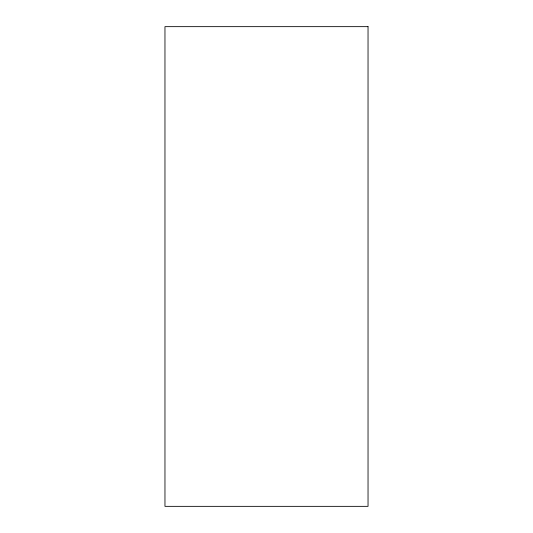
<?xml version="1.0" encoding="UTF-8"?>
<svg xmlns="http://www.w3.org/2000/svg" width="533" height="533" viewBox="0 0 533 533"><rect width="100%" height="100%" fill="white"/><g stroke="black" fill="none" stroke-linecap="round" stroke-linejoin="round"><path stroke-width="0.8" d="M368.036 26.65L164.964 26.65L164.964 506.35L368.036 506.35L368.036 26.65"/></g></svg>
